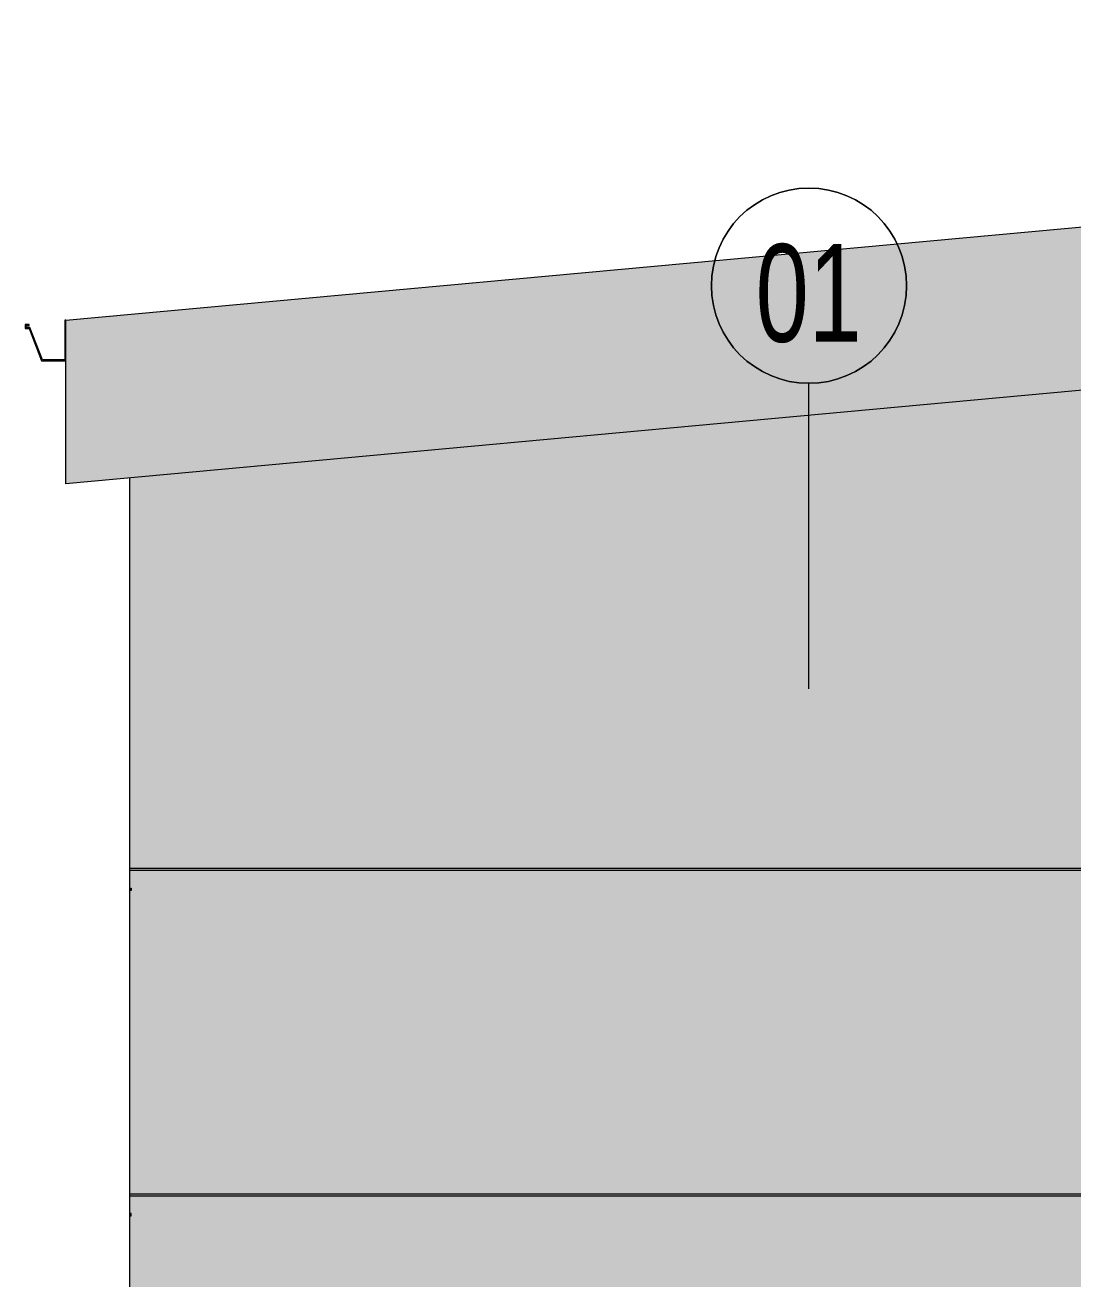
# Model space of a CAD drawing. Header units: millimetres. Extents: x -155050 to -36395, y -2753 to 7638.
# Drawn here: x -59721 to -56500, y 2592 to 6444 of the extents above; entities that cross this region are included whole.
import ezdxf

# ---------------------------------------------------------------- set-up
doc = ezdxf.new("R2010")
doc.units = ezdxf.units.MM
for name, color, linetype, lineweight in [('A-ANNO-IDEN', 7, 'Continuous', 9), ('A-ANNO-IDEN-1', 7, 'Continuous', 18), ('A-ROOF', 7, 'Continuous', 9), ('A-ROOF-OTLN', 7, 'Continuous', 9), ('A-WALL', 7, 'Continuous', 9)]:
    doc.layers.add(name, color=color, linetype=linetype, lineweight=lineweight)
for name, color, linetype, lineweight, true_color in [('A-ROOF-2', 251, 'Continuous', 9, 0x505050), ('A-ROOF-OTLN-1', 7, 'Continuous', 9, 0x787878), ('A-WALL-1', 7, 'Continuous', 9, 0xd7d5cb)]:
    doc.layers.add(name, color=color, linetype=linetype, lineweight=lineweight, true_color=true_color)
doc.styles.add('Arial', font='arial.ttf', dxfattribs={"width": 0.7, "height": 300})

# ---------------------------------------------------------------- blocks, each defined once
blk = doc.blocks.new('Popiska materiálu - Popis-329410-Řez 5')
at = {"layer": 'A-ANNO-IDEN'}
blk.add_circle((182903, 5643.4), 300, dxfattribs=at)
for start, end in [(0, 180), (180, 360)]:
    blk.add_arc((182903, 5643.4), 300, start, end, dxfattribs=at)

msp = doc.modelspace()

# ---------------------------------------------------------------- hatches: boundary and pattern name
at = {"layer": 'A-ROOF-2'}
msp.add_hatch(color=256, dxfattribs=at).paths.add_polyline_path([(-39856, 5035), (-39856, 5537.1), (-49726, 6444), (-59596, 5537.1), (-59596, 5035), (-49726, 5941.9), (-39888, 5037.9)])
at = {"layer": 'A-ROOF-OTLN-1'}
msp.add_hatch(color=256, dxfattribs=at).paths.add_polyline_path([(-59670.2, 5412.2), (-59596, 5412.2), (-59596, 5537.1), (-59599.2, 5537.1), (-59599.2, 5415.4), (-59667.8, 5415.4), (-59705.9, 5514.9), (-59717.8, 5514.9), (-59717.8, 5521.2), (-59708.3, 5521.2), (-59708.3, 5524.4), (-59721, 5524.4), (-59721, 5511.7), (-59708.3, 5511.7)])
at = {"layer": 'A-WALL-1'}
h = msp.add_hatch(color=256, dxfattribs=at)
h.paths.add_polyline_path([(-51932.2, 1700), (-47226, 1700), (-47226, 2750), (-43226, 2750), (-43226, 1700), (-40058.4, 1700), (-40058.4, 2785.6), (-40062, 2785.6), (-40062, 2792.6), (-40058.4, 2792.6), (-40058.4, 2846.6), (-59198.5, 2846.6), (-59198.5, 1700), (-56198.5, 1700), (-56198.5, 2750), (-52226, 2750), (-52226, 1700), (-52028.1, 1700)])
h.paths.add_polyline_path([(-43493.5, 2853.6), (-40058.4, 2853.6), (-40058.4, 3785.6), (-40062, 3785.6), (-40062, 3792.6), (-40058.4, 3792.6), (-40058.4, 3846.6), (-59198.5, 3846.6), (-59198.5, 2853.6), (-43685.3, 2853.6)])
h.paths.add_polyline_path([(-56151.6, 3853.6), (-40058.4, 3853.6), (-40058.4, 5053.6), (-49726, 5941.9), (-59198.5, 5071.5), (-59198.5, 3853.6), (-56343.4, 3853.6)])
h = msp.add_hatch(color=256, dxfattribs=at)
h.paths.add_polyline_path([(-59198.5, 1700), (-59198.5, 2846.6), (-59398.5, 2846.6), (-59398.5, 2792.6), (-59395, 2792.6), (-59395, 2785.6), (-59398.5, 2785.6), (-59398.5, 1700), (-59220.3, 1700)])
h.paths.add_polyline_path([(-59220.3, 2853.6), (-59198.5, 2853.6), (-59198.5, 3846.6), (-59398.5, 3846.6), (-59398.5, 3792.6), (-59395, 3792.6), (-59395, 3785.6), (-59398.5, 3785.6), (-59398.5, 2853.6)])
h.paths.add_polyline_path([(-59220.3, 3853.6), (-59198.5, 3853.6), (-59198.5, 5071.5), (-59398.5, 5053.1), (-59398.5, 3853.6)])
for points in [[(-59398.5, 3846.6), (-59198.5, 3846.6), (-59198.5, 3853.6), (-59398.5, 3853.6)], [(-47904.7, 3846.6), (-40058.4, 3846.6), (-40058.4, 3853.6), (-59198.5, 3853.6), (-59198.5, 3846.6), (-48671.8, 3846.6)], [(-59398.5, 3785.6), (-59395, 3785.6), (-59395, 3792.6), (-59398.5, 3792.6)], [(-59220.3, 2846.6), (-59198.5, 2846.6), (-59198.5, 2853.6), (-59398.5, 2853.6), (-59398.5, 2846.6), (-59395, 2846.6)], [(-47904.7, 2846.6), (-40058.4, 2846.6), (-40058.4, 2853.6), (-59198.5, 2853.6), (-59198.5, 2846.6), (-48671.8, 2846.6)], [(-59398.5, 2785.6), (-59395, 2785.6), (-59395, 2792.6), (-59398.5, 2792.6)]]:
    msp.add_hatch(color=256, dxfattribs=at).paths.add_polyline_path(points)

# ---------------------------------------------------------------- linework, layer by layer
at = {"layer": 'A-ANNO-IDEN'}
msp.add_line((-57311.2, 4405), (-57311.2, 5343.4), dxfattribs=at)
at = {"layer": 'A-ROOF'}
for p, q in [((-59596, 5537.1), (-49726, 6444)), ((-49726, 5941.9), (-59596, 5035)), ((-59596, 5035), (-59596, 5412.2))]:
    msp.add_line(p, q, dxfattribs=at)
at = {"layer": 'A-ROOF-OTLN'}
for p, q in [((-59708.3, 5524.4), (-59721, 5524.4)), ((-59721, 5524.4), (-59721, 5511.7)), ((-59721, 5511.7), (-59708.3, 5511.7)), ((-59717.8, 5514.9), (-59717.8, 5521.2)), ((-59717.8, 5521.2), (-59708.3, 5521.2)), ((-59705.9, 5514.9), (-59717.8, 5514.9)), ((-59708.3, 5521.2), (-59708.3, 5524.4)), ((-59708.3, 5511.7), (-59670.2, 5412.2)), ((-59667.8, 5415.4), (-59705.9, 5514.9)), ((-59596, 5537.1), (-59599.2, 5537.1)), ((-59599.2, 5537.1), (-59599.2, 5415.4)), ((-59596, 5412.2), (-59596, 5537.1)), ((-59670.2, 5412.2), (-59596, 5412.2)), ((-59599.2, 5415.4), (-59667.8, 5415.4))]:
    msp.add_line(p, q, dxfattribs=at)
at = {"layer": 'A-WALL'}
for p, q in [((-59398.5, 3792.6), (-59398.5, 5053.1)), ((-59398.5, 3853.6), (-40058.4, 3853.6)), ((-40058.4, 3846.6), (-59398.5, 3846.6)), ((-59398.5, 3785.6), (-59398.5, 3792.6)), ((-59398.5, 3792.6), (-59395, 3792.6)), ((-59398.5, 2792.6), (-59398.5, 3785.6)), ((-59395, 3785.6), (-59398.5, 3785.6)), ((-59395, 3792.6), (-59395, 3785.6)), ((-59398.5, 2853.6), (-40058.4, 2853.6)), ((-40058.4, 2846.6), (-59398.5, 2846.6)), ((-59398.5, 2785.6), (-59398.5, 2792.6)), ((-59395, 2792.6), (-59398.5, 2792.6)), ((-59398.5, 605.9), (-59398.5, 2785.6)), ((-59398.5, 2785.6), (-59395, 2785.6)), ((-59395, 2785.6), (-59395, 2792.6))]:
    msp.add_line(p, q, dxfattribs=at)

# ---------------------------------------------------------------- block references
at = {"layer": 'A-ANNO-IDEN'}
msp.add_blockref('Popiska materiálu - Popis-329410-Řez 5', (-240214.2, 0), dxfattribs=at)

# ---------------------------------------------------------------- texts
at = {"layer": 'A-ANNO-IDEN-1', "insert": (-57474.9, 5771), "char_height": 300, "width": 404.05, "attachment_point": 1, "style": 'Arial'}
msp.add_mtext('01', dxfattribs=at)

doc.saveas('drawing.dxf')
